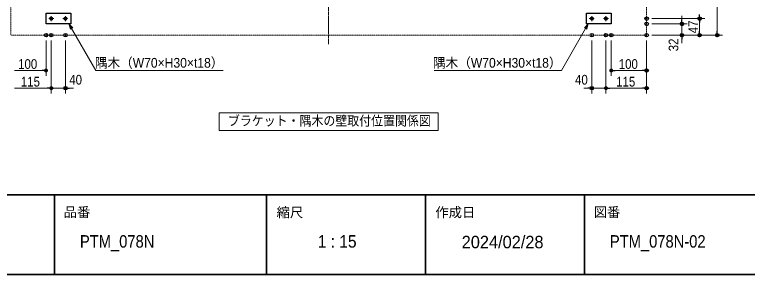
# Model space of a CAD drawing. Units: millimetres, scale not verified. Extents: x -4547 to 4547, y -2284 to 2284.
# Drawn here: x -628 to 1445, y -2078 to -1342 of the extents above; entities that cross this region are included whole.
import ezdxf
from ezdxf.enums import TextEntityAlignment as Align

# ---------------------------------------------------------------- set-up
doc = ezdxf.new("R2010")
doc.units = ezdxf.units.MM
doc.header["$LTSCALE"] = 20
doc.header["$PDMODE"] = 32
doc.header["$PDSIZE"] = 10
for name, pattern in [('USER1', [0.8, 0.5, -0.3]), ('USER2', [2.91, 1.76, -0.4, 0.35, -0.4]), ('USER3', [9.172222, 5.997222, -1.058333, 1.058333, -1.058333])]:
    doc.linetypes.add(name, pattern=pattern)
for name, color, linetype, lineweight in [('0-0_1図面枠', 7, 'Continuous', 20), ('0-1_3一般', 7, 'Continuous', 15), ('0-2_2寸法-2', 7, 'Continuous', 15), ('0-3_0', 7, 'Continuous', 25), ('0-5_2寸法-1', 7, 'Continuous', 15), ('0-6_2寸法-3', 7, 'Continuous', 15)]:
    doc.layers.add(name, color=color, linetype=linetype, lineweight=lineweight)
doc.layers.add('0-4_Defpoints', color=7, linetype='Continuous')
doc.styles.add('ＭＳ Ｐゴシック', font='')
doc.styles.get('ＭＳ Ｐゴシック').set_extended_font_data('MS PGothic')

# ---------------------------------------------------------------- blocks, each defined once
blk = doc.blocks.new('グループ-43')
at = {"layer": '0-1_3一般', "linetype": 'USER2'}
for p, q in [((17120, -26916), (17120, -27204)), ((16976, -27060), (17264, -27060))]:
    blk.add_line(p, q, dxfattribs=at)
at = {"layer": '0-1_3一般'}
for p, q in [((17060, -27074), (17060, -27046)), ((17060, -27046), (17106, -27046)), ((17106, -27074), (17060, -27074)), ((17106, -27000), (17134, -27000)), ((17106, -27046), (17106, -27000)), ((17106, -27120), (17106, -27074)), ((17106, -27120), (17134, -27120)), ((17134, -27046), (17134, -27000)), ((17134, -27046), (17180, -27046)), ((17134, -27120), (17134, -27074)), ((17180, -27074), (17134, -27074)), ((17180, -27074), (17180, -27046))]:
    blk.add_line(p, q, dxfattribs=at)
for radius in [94, 50, 40]:
    blk.add_circle((17120, -27060), radius, dxfattribs=at)
blk = doc.blocks.new('グループ-44')
at = {"layer": '0-1_3一般', "linetype": 'USER2'}
for p, q in [((16320, -26916), (16320, -27204)), ((16176, -27060), (16464, -27060))]:
    blk.add_line(p, q, dxfattribs=at)
at = {"layer": '0-1_3一般'}
for p, q in [((16260, -27074), (16260, -27046)), ((16260, -27046), (16306, -27046)), ((16306, -27074), (16260, -27074)), ((16306, -27000), (16334, -27000)), ((16306, -27046), (16306, -27000)), ((16306, -27120), (16306, -27074)), ((16306, -27120), (16334, -27120)), ((16334, -27046), (16334, -27000)), ((16334, -27046), (16380, -27046)), ((16334, -27120), (16334, -27074)), ((16380, -27074), (16334, -27074)), ((16380, -27074), (16380, -27046))]:
    blk.add_line(p, q, dxfattribs=at)
for radius in [94, 50, 40]:
    blk.add_circle((16320, -27060), radius, dxfattribs=at)
blk = doc.blocks.new('グループ-45')
at = {"layer": '0-1_3一般', "lineweight": 30}
blk.add_lwpolyline([(16020, -26760), (17420, -26760), (17420, -27360), (16020, -27360)], close=True, dxfattribs=at)
at = {"layer": '0-1_3一般'}
for name in ['グループ-44', 'グループ-43']:
    blk.add_blockref(name, (0, 0), dxfattribs=at)
blk = doc.blocks.new('グループ-65')
at = {"layer": '0-1_3一般', "linetype": 'USER2'}
for p, q in [((47720, -26916), (47720, -27204)), ((47576, -27060), (47864, -27060))]:
    blk.add_line(p, q, dxfattribs=at)
at = {"layer": '0-1_3一般'}
for p, q in [((47660, -27074), (47660, -27046)), ((47660, -27046), (47706, -27046)), ((47706, -27074), (47660, -27074)), ((47706, -27000), (47734, -27000)), ((47706, -27046), (47706, -27000)), ((47706, -27120), (47706, -27074)), ((47706, -27120), (47734, -27120)), ((47734, -27046), (47734, -27000)), ((47734, -27046), (47780, -27046)), ((47734, -27120), (47734, -27074)), ((47780, -27074), (47734, -27074)), ((47780, -27074), (47780, -27046))]:
    blk.add_line(p, q, dxfattribs=at)
for radius in [94, 50, 40]:
    blk.add_circle((47720, -27060), radius, dxfattribs=at)
blk = doc.blocks.new('グループ-66')
at = {"layer": '0-1_3一般', "linetype": 'USER2'}
for p, q in [((46920, -26916), (46920, -27204)), ((46776, -27060), (47064, -27060))]:
    blk.add_line(p, q, dxfattribs=at)
at = {"layer": '0-1_3一般'}
for p, q in [((46860, -27074), (46860, -27046)), ((46860, -27046), (46906, -27046)), ((46906, -27074), (46860, -27074)), ((46906, -27000), (46934, -27000)), ((46906, -27046), (46906, -27000)), ((46906, -27120), (46906, -27074)), ((46906, -27120), (46934, -27120)), ((46934, -27046), (46934, -27000)), ((46934, -27046), (46980, -27046)), ((46934, -27120), (46934, -27074)), ((46980, -27074), (46934, -27074)), ((46980, -27074), (46980, -27046))]:
    blk.add_line(p, q, dxfattribs=at)
for radius in [94, 50, 40]:
    blk.add_circle((46920, -27060), radius, dxfattribs=at)
blk = doc.blocks.new('グループ-67')
at = {"layer": '0-1_3一般', "lineweight": 30}
blk.add_lwpolyline([(46620, -26760), (48020, -26760), (48020, -27360), (46620, -27360)], close=True, dxfattribs=at)
at = {"layer": '0-1_3一般'}
for name in ['グループ-66', 'グループ-65']:
    blk.add_blockref(name, (0, 0), dxfattribs=at)
blk = doc.blocks.new('グループ-68')
at = {"layer": '0-1_3一般', "linetype": 'USER3'}
blk.add_line((32020, -28500), (32020, -11500), dxfattribs=at)
at = {"layer": '0-1_3一般', "linetype": 'USER1'}
blk.add_lwpolyline([(14020, -12000), (50020, -12000), (50020, -28000), (14020, -28000)], close=True, dxfattribs=at)
at = {"layer": '0-1_3一般'}
for name in ['グループ-45', 'グループ-67']:
    blk.add_blockref(name, (0, 0), dxfattribs=at)
blk = doc.blocks.new('_Dot')
at = {"layer": '0-3_0'}
blk.add_line((-10, 0), (-20, 0), dxfattribs=at)
for points in [[(0, 0), (-10, 0), (-9.92, 1.25)], [(0, 0), (-9.92, -1.25), (-10, 0)], [(0, 0), (-9.92, 1.25), (-9.69, 2.49)], [(0, 0), (-9.69, -2.49), (-9.92, -1.25)], [(0, 0), (-9.69, 2.49), (-9.3, 3.68)], [(0, 0), (-9.3, -3.68), (-9.69, -2.49)], [(0, 0), (-9.3, 3.68), (-8.76, 4.82)], [(0, 0), (-8.76, -4.82), (-9.3, -3.68)], [(0, 0), (-8.76, 4.82), (-8.09, 5.88)], [(0, 0), (-8.09, -5.88), (-8.76, -4.82)], [(0, 0), (-8.09, 5.88), (-7.29, 6.85)], [(0, 0), (-7.29, -6.85), (-8.09, -5.88)], [(0, 0), (-7.29, 6.85), (-6.37, 7.71)], [(0, 0), (-6.37, -7.71), (-7.29, -6.85)], [(0, 0), (-6.37, 7.71), (-5.36, 8.44)], [(0, 0), (-5.36, -8.44), (-6.37, -7.71)], [(0, 0), (-5.36, 8.44), (-4.26, 9.05)], [(0, 0), (-4.26, -9.05), (-5.36, -8.44)], [(0, 0), (-4.26, 9.05), (-3.09, 9.51)], [(0, 0), (-3.09, -9.51), (-4.26, -9.05)], [(0, 0), (-3.09, 9.51), (-1.87, 9.82)], [(0, 0), (-1.87, -9.82), (-3.09, -9.51)], [(0, 0), (-1.87, 9.82), (-0.63, 9.98)], [(0, 0), (-0.63, -9.98), (-1.87, -9.82)], [(0, 0), (-0.63, 9.98), (0.63, 9.98)], [(0, 0), (0.63, -9.98), (-0.63, -9.98)], [(0, 0), (0.63, 9.98), (1.87, 9.82)], [(0, 0), (1.87, 9.82), (3.09, 9.51)], [(0, 0), (3.09, 9.51), (4.26, 9.05)], [(0, 0), (4.26, 9.05), (5.36, 8.44)], [(0, 0), (5.36, 8.44), (6.37, 7.71)], [(0, 0), (6.37, 7.71), (7.29, 6.85)], [(0, 0), (7.29, 6.85), (8.09, 5.88)], [(0, 0), (8.09, 5.88), (8.76, 4.82)], [(0, 0), (8.76, 4.82), (9.3, 3.68)], [(0, 0), (9.3, 3.68), (9.69, 2.49)], [(0, 0), (9.69, 2.49), (9.92, 1.25)], [(0, 0), (9.92, 1.25), (10, 0)], [(0, 0), (1.87, -9.82), (0.63, -9.98)], [(0, 0), (3.09, -9.51), (1.87, -9.82)], [(0, 0), (4.26, -9.05), (3.09, -9.51)], [(0, 0), (5.36, -8.44), (4.26, -9.05)], [(0, 0), (6.37, -7.71), (5.36, -8.44)], [(0, 0), (7.29, -6.85), (6.37, -7.71)], [(0, 0), (8.09, -5.88), (7.29, -6.85)], [(0, 0), (8.76, -4.82), (8.09, -5.88)], [(0, 0), (9.3, -3.68), (8.76, -4.82)], [(0, 0), (9.69, -2.49), (9.3, -3.68)], [(0, 0), (9.92, -1.25), (9.69, -2.49)], [(0, 0), (10, 0), (9.92, -1.25)]]:
    blk.add_solid(points, dxfattribs=at)
blk = doc.blocks.new('グループ-2')
at = {"layer": '0-0_1図面枠', "lineweight": 35}
for p, q in [((-60000, -37050), (60000, -37050)), ((16500, -37050), (16500, -41550)), ((28500, -37050), (28500, -41550)), ((37500, -37050), (37500, -41550)), ((46500, -37050), (46500, -41550))]:
    blk.add_line(p, q, dxfattribs=at)
blk.add_lwpolyline([(-60000, 41550), (60000, 41550), (60000, -41550), (-60000, -41550)], close=True, dxfattribs=at)

msp = doc.modelspace()

# ---------------------------------------------------------------- linework, layer by layer
at = {"layer": '0-2_2寸法-2'}
for p, q in [((1260.37, -1356.74), (1260.37, -1345.49)), ((1175.37, -1368), (1275.37, -1368)), ((1260.37, -1400), (1260.37, -1368)), ((1175.37, -1400), (1275.37, -1400)), ((-524.63, -1415), (-524.63, -1565)), ((-484.63, -1415), (-484.63, -1565)), ((1005.37, -1415), (1005.37, -1565)), ((1045.37, -1415), (1045.37, -1565)), ((1260.37, -1411.26), (1260.37, -1422.51)), ((-535.88, -1550), (-547.14, -1550)), ((-524.63, -1550), (-484.63, -1550)), ((-473.37, -1550), (-462.11, -1550)), ((994.12, -1550), (982.86, -1550)), ((1045.37, -1550), (1005.37, -1550)), ((1056.63, -1550), (1067.89, -1550))]:
    msp.add_line(p, q, dxfattribs=at)
at = {"layer": '0-4_Defpoints'}
for p in [(1160.37, -1353), (1160.37, -1353), (1310.37, -1353), (1310.37, -1353), (1160.37, -1368), (1260.37, -1368), (-539.63, -1400), (-524.63, -1400), (-484.63, -1400), (1005.37, -1400), (1045.37, -1400), (1060.37, -1400), (1160.37, -1400), (1260.37, -1400), (1310.37, -1400), (1360.37, -1400), (1160.37, -1500), (-484.63, -1550), (1005.37, -1550), (1160.37, -1550)]:
    msp.add_point(p, dxfattribs=at)
at = {"layer": '0-5_2寸法-1'}
for p, q in [((1360.37, -611.26), (1360.37, -1388.74)), ((1175.37, -1353), (1325.37, -1353)), ((1175.37, -1353), (1325.37, -1353)), ((1310.37, -1388.74), (1310.37, -1364.26)), ((1275.37, -1400), (1325.37, -1400)), ((1325.37, -1400), (1375.37, -1400)), ((-539.63, -1415), (-539.63, -1515)), ((-524.63, -1415), (-524.63, -1565)), ((1045.37, -1415), (1045.37, -1565)), ((1060.37, -1415), (1060.37, -1515)), ((1160.37, -1415), (1160.37, -1515)), ((-550.88, -1500), (-628.37, -1500)), ((1071.63, -1500), (1149.12, -1500)), ((1160.37, -1515), (1160.37, -1565)), ((-535.88, -1550), (-628.37, -1550)), ((1056.63, -1550), (1149.12, -1550))]:
    msp.add_line(p, q, dxfattribs=at)
at = {"layer": '0-6_2寸法-3'}
for points in [[(-37.84, -1500), (-398.41, -1500), (-474.63, -1368)], [(558.59, -1500), (919.16, -1500), (995.37, -1368)]]:
    msp.add_lwpolyline(points, dxfattribs=at)
at = {"layer": '0-6_2寸法-3', "lineweight": 5}
for points in [[(-470.54, -1383.23), (-474.63, -1368), (-463.47, -1379.15)], [(984.22, -1379.15), (995.37, -1368), (991.29, -1383.23)]]:
    msp.add_lwpolyline(points, close=True, dxfattribs=at)
at = {"layer": '0-6_2寸法-3'}
msp.add_lwpolyline([(-49.63, -1620), (570.37, -1620), (570.37, -1670), (-49.63, -1670)], close=True, dxfattribs=at)
for points in [[(-470.54, -1383.23), (-463.47, -1379.15), (-474.63, -1368)], [(984.22, -1379.15), (991.29, -1383.23), (995.37, -1368)]]:
    msp.add_solid(points, dxfattribs=at)

# ---------------------------------------------------------------- block references
at = {"layer": '0-0_1図面枠', "xscale": 0.05, "yscale": 0.05}
msp.add_blockref('グループ-2', (-1340.63, 0), dxfattribs=at)
at = {"layer": '0-1_3一般', "xscale": 0.05, "yscale": 0.05}
msp.add_blockref('グループ-68', (-1340.63, 0), dxfattribs=at)
at = {"layer": '0-2_2寸法-2', "xscale": 0.5627563, "yscale": 0.5627563}
for p, rotation in [((1260.37, -1368), 270), ((1260.37, -1400), 90), ((-484.63, -1550), 180), ((1045.37, -1550), 180)]:
    msp.add_blockref('_Dot', p, dxfattribs=dict(at, rotation=rotation))
for p in [(-524.63, -1550), (1005.37, -1550)]:
    msp.add_blockref('_Dot', p, dxfattribs=at)
at = {"layer": '0-5_2寸法-1', "xscale": 0.5627563, "yscale": 0.5627563}
for p, rotation in [((1310.37, -1353), 270), ((1310.37, -1353), 90), ((1310.37, -1400), 270), ((1360.37, -1400), 270), ((1060.37, -1500), 180), ((1045.37, -1550), 180)]:
    msp.add_blockref('_Dot', p, dxfattribs=dict(at, rotation=rotation))
for p in [(-539.63, -1500), (1160.37, -1500), (-524.63, -1550), (1160.37, -1550)]:
    msp.add_blockref('_Dot', p, dxfattribs=at)

# ---------------------------------------------------------------- texts
at = {"layer": '0-0_1図面枠', "style": 'ＭＳ Ｐゴシック'}
for s, height, p in [('品番', 27.57, (-489.51, -1923.16)), ('縮尺', 27.57, (113.08, -1924.02)), ('作成日', 27.57, (562.5, -1923.87)), ('図番', 27.57, (1010.62, -1923.16)), ('2024/02/28', 35.38, (636.96, -2014.31))]:
    msp.add_text(s, height=height, dxfattribs=at).set_placement(p, align=Align.BOTTOM_LEFT)
for s, width, p in [('PTM_078N', 0.9, (-443.59, -2012.45)), ('1 : 15', 0.95, (229.38, -2012.45)), ('PTM_078N-02', 0.9, (1056.41, -2012.45))]:
    msp.add_text(s, height=35.38, dxfattribs=dict(at, width=width)).set_placement(p, align=Align.BOTTOM_LEFT)
at = {"layer": '0-2_2寸法-2', "style": 'ＭＳ Ｐゴシック', "width": 0.9}
msp.add_text('32', height=27.57, rotation=90, dxfattribs=at).set_placement((1258.52, -1445.59), align=Align.BOTTOM_LEFT)
for p in [(-473.81, -1548.14), (957.67, -1548.14)]:
    msp.add_text('40', height=27.57, dxfattribs=at).set_placement(p, align=Align.BOTTOM_LEFT)
at = {"layer": '0-5_2寸法-1', "style": 'ＭＳ Ｐゴシック', "width": 0.9}
msp.add_text('47', height=27.57, rotation=90, dxfattribs=at).set_placement((1314.17, -1394.44), align=Align.BOTTOM_LEFT)
for s, p in [('100', (-618.58, -1503.72)), ('100', (1081.42, -1503.72)), ('115', (-610.79, -1553.72)), ('115', (1074.21, -1553.72))]:
    msp.add_text(s, height=27.57, dxfattribs=at).set_placement(p, align=Align.BOTTOM_LEFT)
at = {"layer": '0-6_2寸法-3', "style": 'ＭＳ Ｐゴシック'}
for s, height, width, p in [('隅木（W70×H30×t18）', 27.57, 0.95, (-401.31, -1500.27)), ('隅木（W70×H30×t18）', 27.57, 0.95, (555.7, -1500.27)), ('ブラケット・隅木の壁取付位置関係図', 27.51, 0.9, (-24.65, -1664.27))]:
    msp.add_text(s, height=height, dxfattribs=dict(at, width=width)).set_placement(p, align=Align.BOTTOM_LEFT)

doc.saveas('drawing.dxf')
